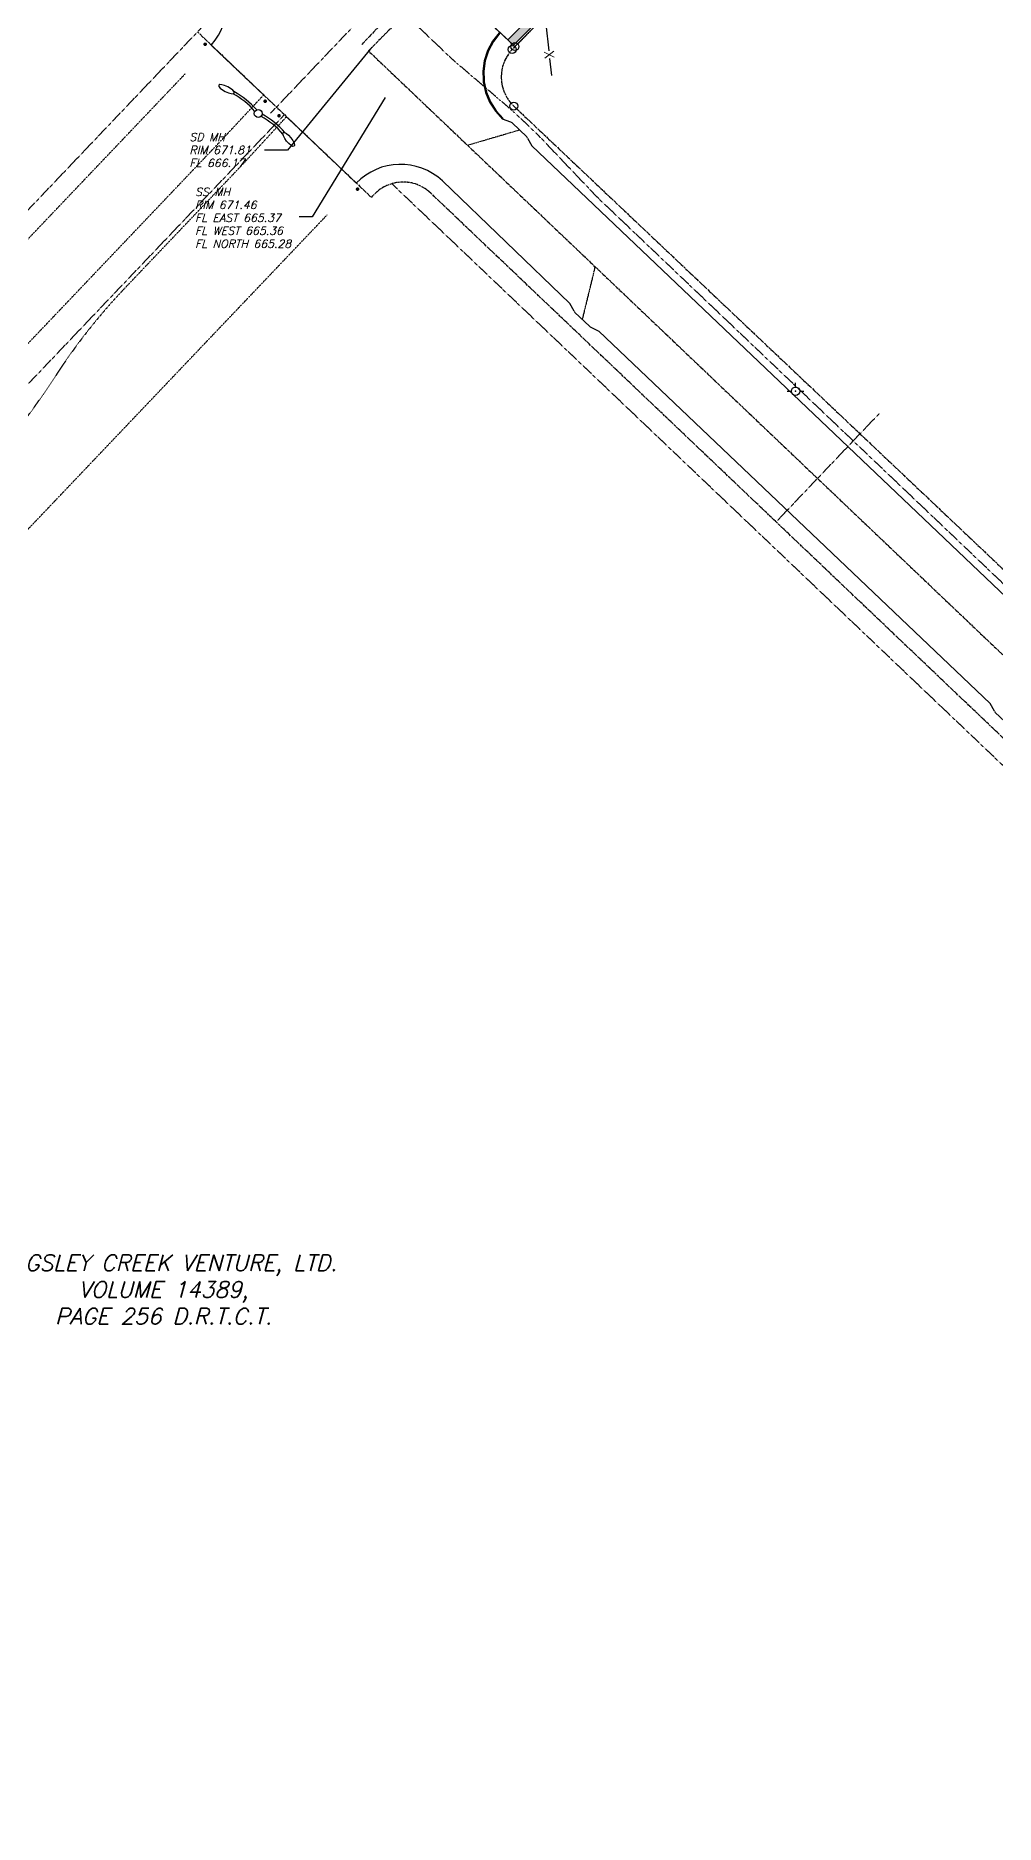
# Model space of a CAD drawing. Header units: feet. Extents: x 2327405 to 2393004, y 6977726 to 7089689.
# Drawn here: x 2341263 to 2341743, y 7039138 to 7040031 of the extents above; entities that cross this region are included whole.
import ezdxf
from ezdxf.enums import TextEntityAlignment as Align

# ---------------------------------------------------------------- set-up
doc = ezdxf.new("R2010")
doc.units = ezdxf.units.FT
doc.header["$MEASUREMENT"] = 0
for name, pattern in [('CNTR50', [0.9, 0.75, -0.05, 0.05, -0.05]), ('HIDDEN2', [0.1875, 0.125, -0.0625]), ('HIDN25', [0.0938, 0.0625, -0.0313]), ('HIDN50', [0.1875, 0.125, -0.0625]), ('PHNTM33', [1.16, 0.66, -0.1, 0.1, -0.1, 0.1, -0.1]), ('PHNTM50', [1.5, 1, -0.1, 0.1, -0.1, 0.1, -0.1])]:
    doc.linetypes.add(name, pattern=pattern)
doc.layers.get('0').update_dxf_attribs({"linetype": 'CONTINUOUS'})
doc.layers.get('Defpoints').update_dxf_attribs({"color": 249, "linetype": 'CONTINUOUS'})
for name, color, linetype in [('e-alta vista row tick', 252, 'CONTINUOUS'), ('e-fence', 252, 'CONTINUOUS'), ('e-sd cl', 252, 'CNTR50'), ('e-WATER', 251, 'CONTINUOUS'), ('f-cl', 251, 'HIDN50'), ('F-CURB', 252, 'HIDN25'), ('f-street light', 251, 'CONTINUOUS'), ('p-westport-row', 5, 'PHNTM33'), ('p-wp-boundary', 1, 'CONTINUOUS'), ('p-wp-cl', 7, 'CNTR50'), ('p-wp-cl tick', 2, 'CONTINUOUS'), ('p-wp-sidewalk', 252, 'CONTINUOUS'), ('p-wp-sidewalk hatch', 252, 'CONTINUOUS'), ('s-adjoiner-txt', 2, 'CONTINUOUS'), ('s-barricade', 252, 'CONTINUOUS'), ('s-curb', 55, 'CONTINUOUS'), ('s-EASE', 251, 'HIDN50'), ('s-easement', 252, 'HIDDEN2'), ('s-row', 252, 'PHNTM50'), ('s-w', 251, 'HIDN50')]:
    doc.layers.add(name, color=color, linetype=linetype)
doc.styles.add('ls100', font='simplex', dxfattribs={"oblique": 15, "height": 10})
doc.styles.add('LS80', font='simplex.shx', dxfattribs={"oblique": 15, "height": 8})
doc.styles.add('ROMANT', font='ROMANT.SHX', dxfattribs={"height": 0.242188})
doc.styles.get("Standard").update_dxf_attribs({"font": 'Simplex.shx'})
doc.dimstyles.get("Standard").update_dxf_attribs({"dimtxt": 0.18, "dimasz": 0.18, "dimexe": 0.18, "dimexo": 0.0625, "dimgap": 0.09, "dimtad": 0, "dimtih": 1, "dimtoh": 1, "dimdec": 4, "dimzin": 0, "dimdsep": 46, "dimtxsty": 'Standard', "dimcen": 0.09, "dimadec": 0, "dimazin": 0, "dimtfac": 1, "dimtdec": 4, "dimtofl": 0, "dimtmove": 0, "dimatfit": 3, "dimfxl": 0, "dimtolj": 1, "dimtzin": 0, "dimarcsym": 0})

# ---------------------------------------------------------------- blocks, each defined once
blk = doc.blocks.new('2005042-10b')
at = {"layer": 'e-alta vista row tick'}
for centre in [(2341501.34433, 7040024.54173), (2341502.71919, 7040025.99448), (2341502.12326, 7039996.2657)]:
    blk.add_circle(centre, 2, dxfattribs=at)
at = {"layer": 'e-fence'}
for p, q in [((2341516.56162, 7040051.76784), (2341519.63218, 7040023.93672)), ((2341520.07083, 7040019.96084), (2341521, 7040011.539))]:
    blk.add_line(p, q, dxfattribs=at)
at = {"layer": 'f-cl'}
for p, q in [((2341365.44599, 7039968.80278), (2341387.49879, 7039991.97304)), ((2340337.9562, 7038889.24828), (2341365.44599, 7039968.80278))]:
    blk.add_line(p, q, dxfattribs=at)
at = {"layer": 'F-CURB'}
for p, q in [((2341328.92229, 7040002.95268), (2341338.08329, 7040012.57788)), ((2340506.3976, 7039138.74923), (2341328.75756, 7040002.7796)), ((2341355.33796, 7039978.48937), (2341377.13341, 7040001.83852)), ((2341367.07826, 7039967.61679), (2341388.58843, 7039991.00258)), ((2340499.73236, 7039079.52874), (2341355.17323, 7039978.31629)), ((2341307.5955, 7039905.11992), (2341366.91353, 7039967.44371)), ((2341402.29916, 7039934.99904), (2341408.87752, 7039941.91073)), ((2340500.53702, 7038987.54303), (2341402.13443, 7039934.82596))]:
    blk.add_line(p, q, dxfattribs=at)
for centre, radius, start, end in [((2341524.90295, 7039698.29277), 300, 136.41548092, 147.03981244), ((2340937.56878, 7040079.13207), 400, 316.41548092, 327.03981244)]:
    blk.add_arc(centre, radius, start, end, dxfattribs=at)
at = {"layer": 's-barricade', "const_width": 0.8832, "flags": 128}
for points in [[(2341347.41976, 7040027.137, 1), (2341348.32024, 7040027.137, 1), (2341347.41976, 7040027.137, 1)], [(2341377.41676, 7039998.671, 1), (2341378.31724, 7039998.671, 1), (2341377.41676, 7039998.671, 1)], [(2341384.34376, 7039991.418, 1), (2341385.24424, 7039991.418, 1), (2341384.34376, 7039991.418, 1)], [(2341423.60876, 7039954.735, 1), (2341424.50924, 7039954.735, 1), (2341423.60876, 7039954.735, 1)]]:
    blk.add_lwpolyline(points, format="xyb", dxfattribs=at)
at = {"layer": 's-barricade'}
for p in [(2341347.87, 7040027.137, 672.811), (2341347.87, 7040027.137, 672.811), (2341377.867, 7039998.671, 672.953), (2341377.867, 7039998.671, 672.953), (2341384.794, 7039991.418, 672.701), (2341384.794, 7039991.418, 672.701), (2341424.059, 7039954.735, 672.119), (2341424.059, 7039954.735, 672.119)]:
    blk.add_point(p, dxfattribs=at)
at = {"layer": 's-curb'}
for p, q in [((2341377.36295, 7040001.62005), (2341351.28089, 7040026.44423)), ((2341423.7167, 7039957.50184), (2341388.94234, 7039990.59911)), ((2341500.65488, 7039988.18526), (2341496.54126, 7039989.75423)), ((2341501.37249, 7039987.82143), (2341508.61607, 7039980.92719)), ((2341509.01491, 7039980.22842), (2341511.20373, 7039976.39353)), ((2341511.20371, 7039976.39356), (2341812.78605, 7039689.35593)), ((2341530.15328, 7039897.61446), (2341466.47085, 7039958.91584, 671.81732)), ((2341532.3421, 7039893.77957), (2341530.15328, 7039897.61446)), ((2341532.74093, 7039893.08081), (2341539.98451, 7039886.18657)), ((2341540.70213, 7039885.82273), (2341544.64044, 7039883.82599)), ((2341740.21725, 7039697.68145), (2341544.64044, 7039883.82599)), ((2341740.21725, 7039697.68145), (2341544.64044, 7039883.82599)), ((2341742.40605, 7039693.84659), (2341740.21723, 7039697.68148)), ((2341742.80489, 7039693.14782), (2341750.04847, 7039686.25358))]:
    blk.add_line(p, q, dxfattribs=at)
for points in [[(2341494.76466, 7040032.92341), (2341491.50736, 7040028.74503), (2341489.01055, 7040024.02235), (2341487.3783, 7040018.93575), (2341486.66158, 7040013.64673), (2341486.75562, 7040009.44981), (2341486.88436, 7040008.28753), (2341488.03052, 7040003.08766), (2341490.07521, 7039998.15237), (2341492.95164, 7039993.65083), (2341496.54126, 7039989.75423)], [(2341495.159, 7040032.616), (2341491.92879, 7040028.47238), (2341489.47317, 7040023.82762), (2341487.86786, 7040018.82494), (2341487.16234, 7040013.61859), (2341487.255, 7040009.483), (2341487.37838, 7040008.36909), (2341488.50931, 7040003.23832), (2341490.52026, 7039998.38446), (2341493.34924, 7039993.95719), (2341496.909, 7039990.093)]]:
    blk.add_lwpolyline(points, dxfattribs=at)
for centre, radius, start, end in [((2341326.59009, 7040047.7352), 32.20394, 319.48064584, 41.77765566), ((2341499.33102, 7039984.68452), 3.74269, 56.94427934, 69.28517099), ((2341505.58383, 7039978.73328), 3.74269, 23.54579087, 35.88668255), ((2341445.55798, 7039936.45079), 30.69245, 47.04933855, 136.12518292), ((2341535.77318, 7039895.27471), 3.74269, 203.54579087, 215.88668255), ((2341542.02598, 7039889.32347), 3.74269, 236.94427934, 249.28517099), ((2341745.83713, 7039695.34173), 3.74269, 203.54579087, 215.88668255)]:
    blk.add_arc(centre, radius, start, end, dxfattribs=at)
at = {"layer": 's-EASE'}
blk.add_line((2341844.05175, 7039574.00509), (2341441.17428, 7039957.4526), dxfattribs=at)
at = {"layer": 's-easement'}
blk.add_line((2339878.87706, 7038493.93599), (2341379.88735, 7040071.00509), dxfattribs=at)
at = {"layer": 's-row'}
for p, q in [((2341415.56198, 7040108.47855), (2341502.71919, 7040025.99448)), ((2341344.0373, 7040033.33847), (2341430.96028, 7039950.60761)), ((2341502.71919, 7040025.99448), (2341501.34445, 7040024.54186)), ((2341502.12331, 7039996.26832), (2341832.32248, 7039683.77354)), ((2341430.96028, 7039950.60761), (2341432.33913, 7039952.05632)), ((2341865.43315, 7039567.46019), (2341460.61477, 7039952.75501))]:
    blk.add_line(p, q, dxfattribs=at)
for centre, start, end in [((2341515.87065, 7040010.79452), 136.57793727, 181.57793725), ((2341515.87065, 7040010.79452), 181.57793725, 226.57793723), ((2341446.8263, 7039938.26784), 46.41548094, 136.41548092)]:
    blk.add_arc(centre, 20, start, end, dxfattribs=at)
at = {"layer": 's-w', "flags": 128}
for points in [[(2342071.58521, 7038748.01187), (2342066.94724, 7039281.52031), (2342040.90009, 7039397.42619), (2342002.19854, 7039484.69753), (2341938.54106, 7039575.05329), (2341543.9133, 7039950.64895), (2341514.0532, 7039982.0291), (2341502.64467, 7039992.88742), (2341471.47748, 7040019.59134), (2341362.814, 7040123.01421), (2341314.06454, 7040155.78787), (2341265.80752, 7040175.93708), (2341211.76805, 7040186.84557), (2340609.39371, 7040188.55355)], [(2341380.64993, 7039992.7548), (2341437.28989, 7040052.2648), (2341458.0798, 7040074.10818)], [(2341633.27774, 7039788.41922), (2341684.98453, 7039842.74608)]]:
    blk.add_lwpolyline(points, dxfattribs=at)
at = {"layer": 'Defpoints', "style": 'ls100', "oblique": 15}
for s, p in [('SD MH', (2341340.02248, 7039978.77716)), ('RIM 671.81', (2341340.02248, 7039972.30097)), ('FL 666.17', (2341340.02248, 7039965.82497)), ('SS MH', (2341342.84818, 7039951.35529)), ('RIM 671.46', (2341342.84818, 7039944.8791)), ('FL EAST 665.37', (2341342.84818, 7039938.4031)), ('FL WEST 665.36', (2341342.84818, 7039931.9271)), ('FL NORTH 665.28', (2341342.84818, 7039925.4511))]:
    blk.add_text(s, height=4, dxfattribs=at).set_placement(p)
at = {"layer": 'e-fence', "style": 'ROMANT'}
blk.add_text('X', height=4.8, rotation=276.2958859, dxfattribs=at).set_placement((2341519.85151, 7040021.94878), align=Align.MIDDLE_CENTER)
at = {"layer": 's-adjoiner-txt', "insert": (2341327.10028, 7039422.07096), "char_height": 8, "attachment_point": 2, "rotation": 359.99995133, "style": 'LS80'}
blk.add_mtext('KINGSLEY CREEK VENTURE, LTD.\\PVOLUME 14389, \\PPAGE 256 D.R.T.C.T.', dxfattribs=at)
at = {"layer": 'Defpoints'}
for points in [[(2341430.529, 7040024.836, 671.813), (2341389.0584, 7039974.21586, 671.813), (2341377.47811, 7039974.21586, 671.813)], [(2341437.803, 7040000.488, 671.456), (2341401.3199, 7039940.87106, 671.456), (2341394.84856, 7039940.87106, 671.456)]]:
    blk.add_leader(points, dimstyle='Standard', dxfattribs=at)

msp = doc.modelspace()

# ---------------------------------------------------------------- hatches: boundary and pattern name
at = {"layer": 'f-street light'}
h = msp.add_hatch(color=256, dxfattribs=at)
edge = h.paths.add_edge_path()
edge.add_ellipse((2341358.53291, 7040004.70197), major_axis=(3.91188, -1.96396), ratio=0.305825179, start_angle=-179.99999999, end_angle=180.00000001, ccw=False)
h = msp.add_hatch(color=256, dxfattribs=at)
edge = h.paths.add_edge_path()
edge.add_ellipse((2341389.65431, 7039979.56925), major_axis=(-2.74351, 3.41073), ratio=0.305825179, start_angle=179.99999999, end_angle=539.99999999)
at = {"layer": 'p-wp-sidewalk hatch'}
h = msp.add_hatch(color=256, dxfattribs=at)
edge = h.paths.add_edge_path()
edge.add_line((2342440.12367, 7040373.377), (2342247.20303, 7040373.377))
edge.add_arc((2342247.20376, 7039387.37672), 986.00028, 90.0000426, 128.27390712)
edge.add_arc((2342000.98351, 7039699.43771), 588.5, 128.27390695, 135.12504935)
edge.add_line((2341583.94395, 7040114.66084), (2341499.08647, 7040029.43242))
edge.add_line((2341499.08647, 7040029.43242), (2341501.99264, 7040026.68207))
edge.add_line((2341501.99264, 7040026.68207), (2341586.77854, 7040111.83859))
edge.add_arc((2342000.98351, 7039699.43771), 584.5, 128.27390695, 135.12504935, ccw=False)
edge.add_arc((2342247.20376, 7039387.37672), 982.00028, 90.0000426, 128.27390712, ccw=False)
edge.add_line((2342247.20303, 7040369.377), (2342440.12367, 7040369.377))
edge.add_line((2342440.12367, 7040369.377), (2342440.12367, 7040373.377))

# ---------------------------------------------------------------- linework, layer by layer
at = {"layer": 'e-sd cl'}
for p, q in [((2341470.4956, 7040065.39362), (2341429.49663, 7040023.78836)), ((2341429.49663, 7040023.78836), (2341544.58466, 7039914.25079)), ((2341478.96493, 7039976.70581), (2341504.99428, 7039984.37431)), ((2341542.73629, 7039916.01002), (2341536.36272, 7039889.63369)), ((2341544.58466, 7039914.25079), (2341752.80024, 7039716.07702))]:
    msp.add_line(p, q, dxfattribs=at)
at = {"layer": 'e-WATER', "linetype": 'Continuous'}
for p, q in [((2341642.999, 7039855.83648, 674.653), (2341642.999, 7039857.93696, 674.653)), ((2341638.79804, 7039853.736, 674.653), (2341640.89852, 7039853.736, 674.653)), ((2341645.09948, 7039853.736, 674.653), (2341647.19996, 7039853.736, 674.653))]:
    msp.add_line(p, q, dxfattribs=at)
msp.add_circle((2341642.999, 7039853.736, 674.653), 2.10048, dxfattribs=at)
at = {"layer": 'e-WATER'}
msp.add_point((2341642.999, 7039853.736, 674.653), dxfattribs=at)
at = {"layer": 'f-street light'}
msp.add_circle((2341374.42237, 7039992.54271, 671.813), 2, dxfattribs=at)
for centre, start, end in [((2341341.26781, 7039965.70471, 671.813), 41.57286283, 60.78009906), ((2341342.03172, 7039966.6509, 671.813), 41.25773783, 61.23123787), ((2341355.16589, 7039954.48103, 671.813), 41.37326546, 60.58050169), ((2341355.93004, 7039955.42703, 671.813), 40.92212665, 60.89562668)]:
    msp.add_arc(centre, 42.06129, start, end, dxfattribs=at)
at = {"layer": 'f-street light', "extrusion": (0, 0, -1)}
msp.add_ellipse((2341358.53291, 7040004.70197, 671.813), major_axis=(3.91188, -1.96396), ratio=0.305825179, start_param=3.141592653, end_param=9.424777961, dxfattribs=at)
at = {"layer": 'f-street light'}
msp.add_ellipse((2341389.65431, 7039979.56925, 671.813), major_axis=(-2.74351, 3.41073), ratio=0.305825179, start_param=3.141592653, end_param=9.424777961, dxfattribs=at)
at = {"layer": 'p-westport-row'}
msp.add_line((2341502.71919, 7040025.99448), (2341587.48785, 7040111.1337), dxfattribs=at)
at = {"layer": 'p-wp-boundary'}
msp.add_lwpolyline([(2341587.48785, 7040111.1337), (2341502.71919, 7040025.99448), (2341461.82096, 7040064.69986), (2341494.71512, 7040099.45637, -0.206090998), (2342247.20299, 7040423.377), (2342467.25386, 7040423.377), (2342467.73486, 7040368.377), (2342247.20303, 7040368.377, 0.168571278), (2341639.55103, 7040157.51937, 0.029902656), (2341587.48719, 7040111.13303)], format="xyb", close=True, dxfattribs=at)
at = {"layer": 'p-wp-cl'}
msp.add_line((2341494.746, 7040099.489), (2341426.1322, 7040026.99053), dxfattribs=at)
at = {"layer": 'p-wp-cl tick'}
msp.add_circle((2341502.71919, 7040025.99448), 2, dxfattribs=at)
at = {"layer": 'p-wp-sidewalk', "flags": 128}
msp.add_lwpolyline([(2342440.12367, 7040373.377), (2342247.20303, 7040373.377, 0.168571278), (2341636.45392, 7040161.44466, 0.029902656), (2341583.94395, 7040114.66084), (2341499.08647, 7040029.43242), (2341501.99264, 7040026.68207), (2341586.77854, 7040111.83859, -0.029902656), (2341638.9316, 7040158.30443, -0.168571278), (2342247.20303, 7040369.377), (2342440.12367, 7040369.377)], format="xyb", close=True, dxfattribs=at)

# ---------------------------------------------------------------- block references
msp.add_blockref('2005042-10b', (0, 0))
msp.add_blockref('2005042-10b', (0, 0))

doc.saveas('drawing.dxf')
